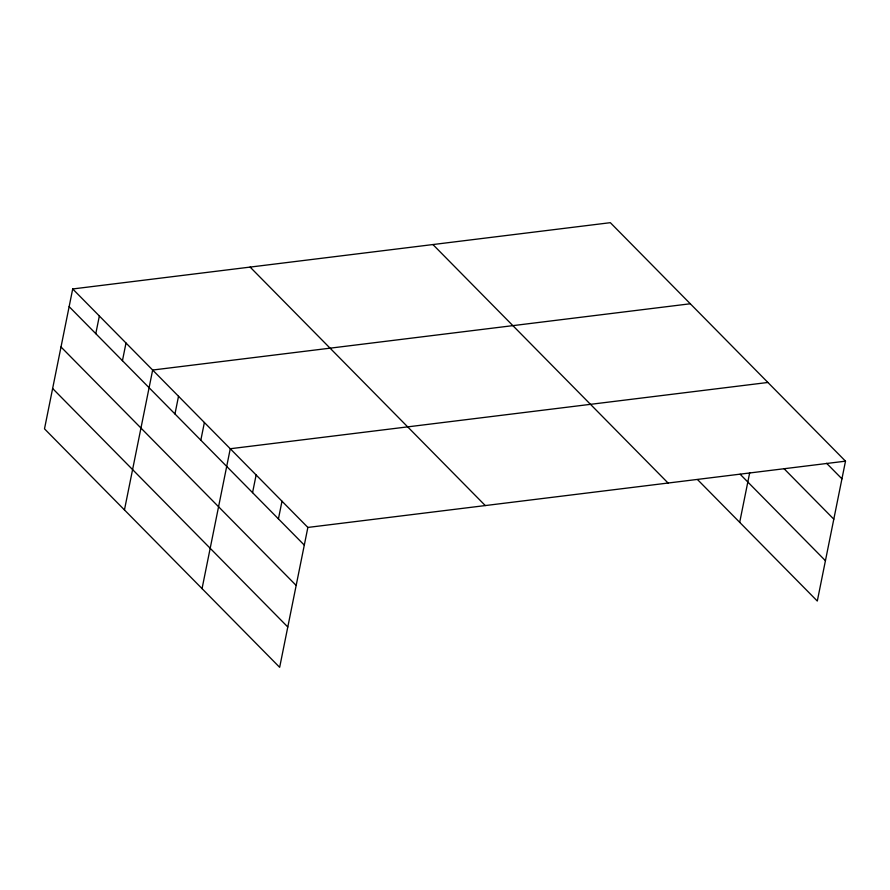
<?xml version="1.0" encoding="UTF-8"?>
<svg xmlns="http://www.w3.org/2000/svg" width="890" height="890" viewBox="0 0 890 890"><rect width="100%" height="100%" fill="white"/><g stroke="black" fill="none" stroke-linecap="round" stroke-linejoin="round"><path stroke-width="1.33" d="M72.702 288.961L44.5 428.835L279.66 667.322L307.862 527.436L72.702 288.961L610.34 222.678L845.5 461.165L817.298 601.039L697.538 479.588M95.786 333.661L99.357 315.983M122.442 360.695L126.002 343.017M124.455 509.926L152.657 370.04L690.295 303.768M174.963 413.95L178.523 396.272M200.829 440.183L204.388 422.505M202.052 588.624L230.265 448.738L767.903 382.466M252.56 492.648L256.131 474.971M278.425 518.892L281.997 501.204M739.69 522.341L749.714 472.635M307.862 527.436L845.5 461.165M826.61 463.301L841.94 478.842M783.99 468.641L833.808 519.17M740.157 474.248L825.431 560.711M432.918 244.55L668.078 483.036M250.123 267.089L485.284 505.565M69.142 306.638L304.302 545.125M61.01 346.966L296.17 585.442M52.632 388.507L287.793 626.994"/></g></svg>
